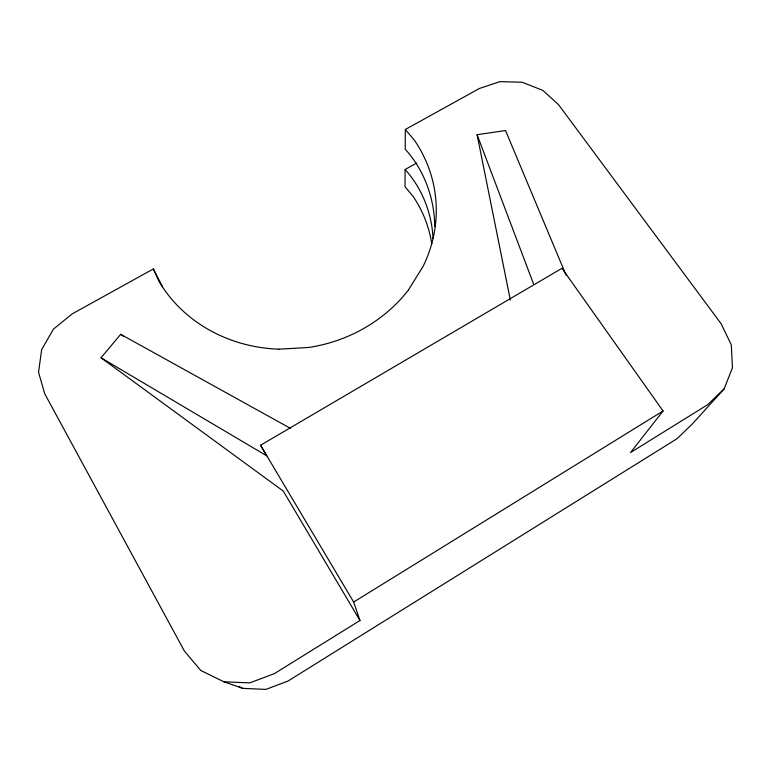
<?xml version="1.0" encoding="UTF-8"?>
<svg xmlns="http://www.w3.org/2000/svg" width="771" height="771" viewBox="0 0 771 771"><rect width="100%" height="100%" fill="white"/><g stroke="black" fill="none" stroke-linecap="round" stroke-linejoin="round"><path stroke-width="1.16" d="M416.668 163.057L405.103 169.524L405.016 186.755L413.005 196.287A133.537 123.37 -10.1 0 1 431.75 243.877M162.536 286.745L153.352 268.954L72.127 313.913L53.478 329.111L41.644 349.591L38.55 372.345L44.785 393.865L184.442 651.11L200.836 670.51L223.879 681.776L242.798 688.387L265.966 689.38L287.978 681.072L677.005 438.718L692.04 424.281L724.142 388.854L732.45 367.767L731.303 344.897L721.164 323.81L558.599 104.75L542.851 90.38L522.266 82.266L499.965 81.62L479.466 88.453L405.305 129.499L405.209 149.179C424.243 170.092 434.516 198.359 434.748 226.568M408.447 289.963L423.183 266.226A147.579 134.414 -9.6 0 0 414.123 139.84L405.305 129.499M290.657 428.474L120.681 334.306L101.03 357.783L266.718 455.815L260.569 445.243L561.982 268.308L663.07 410.982L630.476 452.606L707.566 404.756L724.142 388.854M260.569 445.243L353.648 602.045L359.97 620.51L274.437 673.603L249.785 682.884L223.879 681.776M353.648 602.045L663.07 410.982M510.335 300.025L477.085 134.694L505.525 130.53L566.145 275.305M278.851 349.186L308.824 347.451A147.907 134.703 -9.6 0 0 408.447 289.963M238.673 686.363L242.798 688.387M120.681 334.306L123.601 336.416M101.03 357.783L283.314 491.127L359.97 620.51M405.103 169.524C422.036 188.124 431.856 213.239 433.032 238.258M153.352 268.954L159.096 281.55A147.579 134.414 -9.6 0 0 278.851 349.176M477.085 134.694L533.705 284.393"/></g></svg>
